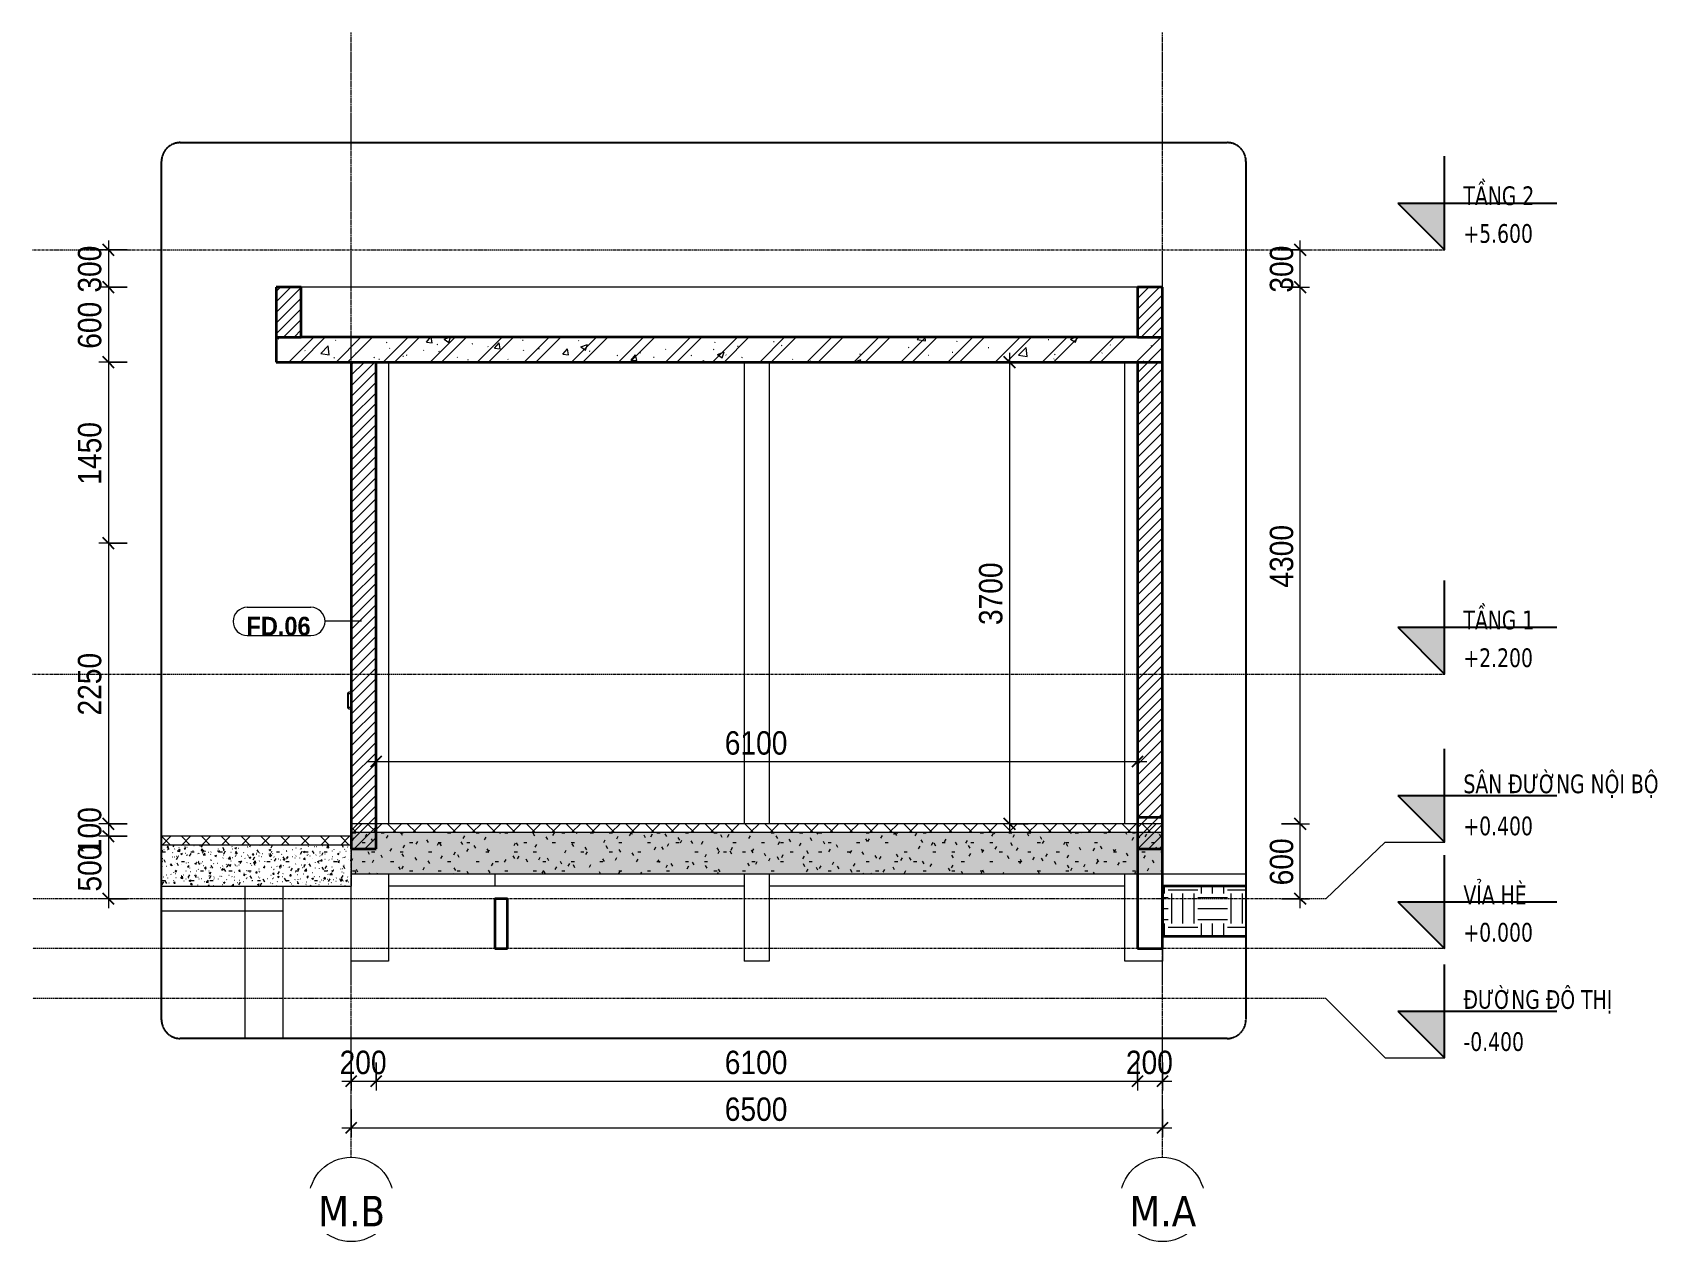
# Model space of a CAD drawing. Header units: millimetres. Extents: x 68650 to 268645, y -2410 to 17645.
# Drawn here: x 202905 to 215925, y -2347 to 7342 of the extents above; entities that cross this region are included whole.
import ezdxf

# ---------------------------------------------------------------- set-up
doc = ezdxf.new("R2010")
doc.units = ezdxf.units.MM
for name, pattern in [('Centre', [31.75, 6.35, -4.7625, 15.875, -4.7625]), ('Grid Line', [22.225, 12.7, -3.175, 3.175, -3.175]), ('Hidden', [7.14375, 4.7625, -2.38125])]:
    doc.linetypes.add(name, pattern=pattern)
for name, color, linetype, lineweight in [('0-3', 10, 'Continuous', 5), ('A-ANNO-DIMS', 211, 'Continuous', 9), ('A-ANNO-DIMS-75', 211, 'Continuous', 9), ('A-DETL-GENF', 92, 'Continuous', 18), ('A-DETL-GENF-2', 92, 'Hidden', 25), ('A-DOOR', 31, 'Continuous', 18), ('A-DOOR-IDEN', 31, 'Continuous', 9), ('A-FLOR', 192, 'Continuous', 18), ('A-FLOR-1', 7, 'Continuous', 18), ('A-FLOR-FNSH-1', 7, 'Continuous', 18), ('A-FLOR-FNSH-2', 250, 'Continuous', 35), ('A-FLOR-LEVL', 51, 'Continuous', 9), ('A-FLOR-LEVL-1', 51, 'Continuous', 25), ('A-FLOR-LEVL-2', 51, 'Centre', 9), ('A-FLOR-MCUT', 51, 'Continuous', 18), ('A-FLOR-PATT-1', 8, 'Continuous', 18), ('A-FLOR-PATT-2', 253, 'Continuous', 18), ('A-WALL', 113, 'Continuous', 18), ('A-WALL-2', 250, 'Continuous', 35), ('A-WALL-PATT-1', 111, 'Continuous', 18), ('L-SITE-WALL-1', 7, 'Continuous', 18), ('S-COLS', 52, 'Continuous', 18), ('S-COLS-2', 7, 'Continuous', 18), ('S-GRID-1', 1, 'Grid Line', 9), ('S-GRID-IDEN', 1, 'Continuous', 9)]:
    doc.layers.add(name, color=color, linetype=linetype, lineweight=lineweight)
doc.styles.add('Arial_B', font='arialbd.ttf', dxfattribs={"width": 0.9, "height": 150})
doc.styles.add('Tahoma_B', font='tahomabd.ttf', dxfattribs={"height": 243.75})
doc.styles.add('Tahoma_B_1', font='tahomabd.ttf', dxfattribs={"width": 0.85, "height": 150})
doc.styles.add('UTM Avo', font='', dxfattribs={"width": 0.9, "height": 187.5})
doc.styles.get('UTM Avo').set_extended_font_data('UTM Avo')
doc.dimstyles.new('1_Dim_chi_tiet_2_5', dxfattribs={"dimscale": 304.8, "dimtxt": 187.368928, "dimasz": 0.295276, "dimexe": 0.246063, "dimexo": 0.0625, "dimgap": 0.024606, "dimtad": 1, "dimdec": 0, "dimrnd": 5, "dimzin": 0, "dimdsep": 46, "dimtxsty": 'UTM Avo', "dimblk1": 'OBLIQUE', "dimblk2": 'OBLIQUE', "dimsah": 1, "dimcen": 0.09, "dimdle": 0.246063, "dimazin": 0, "dimtfac": 1, "dimtdec": 4, "dimtix": 1, "dimtmove": 0, "dimatfit": 3, "dimfxl": 0.492126, "dimfxlon": 1, "dimtvp": 1, "dimtolj": 1, "dimtzin": 0, "dimarcsym": 2})
pattern_1 = [(0, (208669.85, 2375), (304.8, 76.2), [25.146, -203.454, 25.146, -203.454, -1219.2]), (0, (208669.85, 2375), (304.8, 76.2), [-457.2, 25.146, -432.054, 25.146, -203.454, -533.4]), (0, (208669.85, 2375), (304.8, 76.2), [-1143, 25.146, -127.254, 25.146, -355.854]), (120, (208784.15, 2413.1), (-218.3911, 225.8645), [25.146, -203.454, 25.146, -203.454, -1219.2]), (120, (208784.15, 2413.1), (-218.3911, 225.8645), [-457.2, 25.146, -432.054, 25.146, -203.454, -533.4]), (120, (208784.15, 2413.1), (-218.3911, 225.8645), [-1143, 25.146, -127.254, 25.146, -355.854]), (240, (208822.25, 2565.5), (-86.4089, -302.0645), [25.146, -203.454, 25.146, -203.454, -1219.2]), (240, (208822.25, 2565.5), (-86.4089, -302.0645), [-457.2, 25.146, -432.054, 25.146, -203.454, -533.4]), (240, (208822.25, 2565.5), (-86.4089, -302.0645), [-1143, 25.146, -127.254, 25.146, -355.854])]
pattern_2 = [(50, (208669.85, 2375), (136.6383, -11.9542), [14.288, -157.163]), (355, (208669.85, 2375), (-26.4318, 143.293), [11.43, -125.73]), (100.451, (208681.23, 2374), (110.2073, 131.338), [12.143, -133.568]), (46.184, (208669.85, 2413.1), (203.3093, -31.5316), [21.431, -235.744]), (96.636, (208686.8, 2410.47), (178.052, 185.571), [18.214, -200.351]), (351.184, (208669.85, 2413.1), (178.054, 185.5685), [17.145, -188.595]), (21, (208688.9, 2403.57), (113.711, -76.699), [14.287, -157.162]), (326, (208688.9, 2403.57), (46.352, 138.1412), [11.43, -125.73]), (71.451, (208698.37, 2397.18), (160.0634, 61.441), [12.143, -133.568]), (37.5, (208669.847, 2375), (2.31655, 63.4159), [2.515, -121.691, 2.515, -125.12, -126.206]), (37.5, (208669.847, 2375), (2.31655, 63.4159), [-251.841, 2.515, -123.692]), (7.5, (208669.85, 2375), (50.1146, 75.1351), [2.515, -70.256, 2.515, -118.834, -48.101]), (7.5, (208669.85, 2375), (50.1146, 75.1351), [-194.119, 2.515, -45.587]), (327.5, (208627.366, 2375), (101.6934, -4.29674), [2.515, -45.11, 2.515, -146.075, -197.167]), (327.5, (208627.366, 2375), (101.6934, -4.29674), [-196.215, 2.515, -194.653]), (317.5, (208608.32, 2375), (111.0972, 19.0699), [2.515, -59.398, 2.515, -96.164, -140.017]), (317.5, (208608.32, 2375), (111.0972, 19.0699), [-160.591, 2.515, -137.503])]
pattern_3 = [(45, (208669.85, 2375), (-79.5495, 79.5495), []), (135, (208669.85, 2375), (-79.5495, -79.5495), [])]
pattern_4 = [(45, (208669.85, 2375), (-42.4264, 42.4264), [])]
pattern_5 = [(50, (208669.85, 2375), (546.553, -47.817), [57.15, -628.65]), (355, (208669.85, 2375), (-105.73, 573.17), [45.72, -502.92]), (100.451, (208715.4, 2371), (440.83, 525.35), [48.57, -534.27]), (46.184, (208669.85, 2527.4), (813.24, -126.13), [85.72, -942.98]), (96.636, (208737.6, 2516.9), (712.21, 742.28), [72.86, -801.4]), (351.184, (208669.85, 2527.4), (712.21, 742.28), [68.58, -754.38]), (21, (208746.05, 2489.3), (454.843, -306.796), [57.15, -628.65]), (326, (208746.05, 2489.3), (185.406, 552.564), [45.72, -502.92]), (71.451, (208783.95, 2463.73), (640.25, 245.764), [48.57, -534.27]), (37.5, (208669.85, 2375), (9.266, 253.665), [5.029, -491.795, 5.029, -505.511, -504.825]), (37.5, (208669.85, 2375), (9.266, 253.665), [-1007.364, 5.03, -499.796]), (7.5, (208669.85, 2375), (200.46, 300.541), [5.029, -286.055, 5.029, -480.365, -192.405]), (7.5, (208669.85, 2375), (200.46, 300.541), [-776.478, 5.03, -187.376]), (327.5, (208499.92, 2375), (406.773, -17.186), [5.03, -185.47, 5.03, -589.33, -788.67]), (327.5, (208499.92, 2375), (406.773, -17.186), [-784.86, 5.03, -783.64]), (317.5, (208423.72, 2375), (444.388, 76.28), [5.03, -242.62, 5.03, -389.687, -560.07]), (317.5, (208423.72, 2375), (444.388, 76.28), [-642.366, 5.03, -555.04]), (45, (208669.85, 2375), (-188.585, 188.585), []), (45, (208669.85, 2660.75), (-188.585, 188.585), [])]

# ---------------------------------------------------------------- blocks, each defined once
blk = doc.blocks.new('NCV_TKTC_KET CAU_rvt-5-TKCS_NHÀ MÁY PHÁT ĐIỆN - MẶT CẮT 2')
at = {"layer": 'A-FLOR-1'}
for p, q in [((-14937, 500), (-14937, 300)), ((-14937, 300), (-15908, 300))]:
    blk.add_line(p, q, dxfattribs=at)
at = {"layer": 'L-SITE-WALL-1'}
for p, q in [((-15237, 300), (-15908, 300)), ((-15237, -720), (-15237, 300))]:
    blk.add_line(p, q, dxfattribs=at)
at = {"layer": 'S-COLS-2'}
for p, q in [((-15237, 300), (-15237, 500)), ((-14937, 500), (-14937, -720)), ((-15237, -720), (-15237, 300))]:
    blk.add_line(p, q, dxfattribs=at)
blk = doc.blocks.new('FD_06 - FD_06_EI60-1600x2200_CỬA ĐI 02 CÁNH PANEL THÉP-602137-TKCS_NHÀ MÁY PHÁT ĐIỆN - MẶT CẮT 2')
at = {"layer": 'A-DOOR'}
for p, q in [((-14419, 2037), (-14419, 1939)), ((-14409, 1939), (-14409, 2037)), ((-14389, 2055), (-14401, 2055)), ((-14401, 2045), (-14389, 2045)), ((-14389, 1931), (-14401, 1931)), ((-14401, 1921), (-14389, 1921))]:
    blk.add_line(p, q, dxfattribs=at)
at = {"layer": 'A-DOOR', "flags": 128}
for points in [[(-14401, 2055), (-14402, 2055), (-14403, 2055), (-14403, 2055), (-14404, 2055), (-14405, 2054), (-14405, 2054), (-14406, 2054), (-14407, 2054), (-14407, 2054), (-14408, 2053), (-14409, 2053), (-14409, 2053), (-14410, 2052), (-14411, 2052), (-14411, 2052), (-14412, 2051), (-14412, 2051), (-14413, 2050), (-14413, 2050), (-14414, 2049), (-14414, 2049), (-14415, 2048), (-14415, 2048), (-14416, 2047), (-14416, 2047), (-14416, 2046), (-14417, 2046), (-14417, 2045), (-14417, 2044), (-14418, 2044), (-14418, 2043), (-14418, 2042), (-14418, 2042), (-14418, 2041), (-14419, 2040), (-14419, 2040), (-14419, 2039), (-14419, 2038), (-14419, 2037), (-14419, 2037)], [(-14401, 2055), (-14402, 2055), (-14403, 2055), (-14403, 2055), (-14404, 2055), (-14405, 2054), (-14405, 2054), (-14406, 2054), (-14407, 2054), (-14407, 2054), (-14408, 2053), (-14409, 2053), (-14409, 2053), (-14410, 2052), (-14411, 2052), (-14411, 2052), (-14412, 2051), (-14412, 2051), (-14413, 2050), (-14413, 2050), (-14414, 2049), (-14414, 2049), (-14415, 2048), (-14415, 2048), (-14416, 2047), (-14416, 2047), (-14416, 2046), (-14417, 2046), (-14417, 2045), (-14417, 2044), (-14418, 2044), (-14418, 2043), (-14418, 2042), (-14418, 2042), (-14418, 2041), (-14419, 2040), (-14419, 2040), (-14419, 2039), (-14419, 2038), (-14419, 2037), (-14419, 2037)], [(-14409, 2037), (-14409, 2038), (-14409, 2038), (-14409, 2038), (-14409, 2039), (-14409, 2039), (-14409, 2039), (-14409, 2039), (-14409, 2040), (-14409, 2040), (-14409, 2040), (-14409, 2041), (-14408, 2041), (-14408, 2041), (-14408, 2042), (-14408, 2042), (-14408, 2042), (-14408, 2042), (-14407, 2043), (-14407, 2043), (-14407, 2043), (-14407, 2043), (-14406, 2043), (-14406, 2044), (-14406, 2044), (-14406, 2044), (-14405, 2044), (-14405, 2044), (-14405, 2044), (-14404, 2045), (-14404, 2045), (-14404, 2045), (-14404, 2045), (-14403, 2045), (-14403, 2045), (-14403, 2045), (-14402, 2045), (-14402, 2045), (-14402, 2045), (-14401, 2045), (-14401, 2045)], [(-14409, 2037), (-14409, 2038), (-14409, 2038), (-14409, 2038)], [(-14407, 2043), (-14407, 2043), (-14407, 2043), (-14407, 2043)], [(-14402, 2045), (-14402, 2045), (-14402, 2045), (-14401, 2045)], [(-14419, 1939), (-14419, 1938), (-14419, 1937), (-14419, 1936), (-14419, 1936), (-14418, 1935), (-14418, 1934), (-14418, 1934), (-14418, 1933), (-14418, 1932), (-14417, 1932), (-14417, 1931), (-14417, 1930), (-14416, 1930), (-14416, 1929), (-14416, 1929), (-14415, 1928), (-14415, 1928), (-14414, 1927), (-14414, 1926), (-14413, 1926), (-14413, 1925), (-14412, 1925), (-14412, 1925), (-14411, 1924), (-14411, 1924), (-14410, 1923), (-14410, 1923), (-14409, 1923), (-14408, 1922), (-14408, 1922), (-14407, 1922), (-14406, 1922), (-14406, 1922), (-14405, 1921), (-14404, 1921), (-14404, 1921), (-14403, 1921), (-14402, 1921), (-14402, 1921), (-14401, 1921)], [(-14419, 1939), (-14419, 1938), (-14419, 1937), (-14419, 1936), (-14419, 1936), (-14418, 1935), (-14418, 1934), (-14418, 1934), (-14418, 1933), (-14418, 1932), (-14417, 1932), (-14417, 1931), (-14417, 1930), (-14416, 1930), (-14416, 1929), (-14416, 1929), (-14415, 1928), (-14415, 1928), (-14414, 1927), (-14414, 1926), (-14413, 1926), (-14413, 1925), (-14412, 1925), (-14412, 1925), (-14411, 1924), (-14411, 1924), (-14410, 1923), (-14410, 1923), (-14409, 1923), (-14408, 1922), (-14408, 1922), (-14407, 1922), (-14406, 1922), (-14406, 1922), (-14405, 1921), (-14404, 1921), (-14404, 1921), (-14403, 1921), (-14402, 1921), (-14402, 1921), (-14401, 1921)], [(-14401, 1931), (-14402, 1931), (-14402, 1931), (-14402, 1931), (-14403, 1931), (-14403, 1931), (-14403, 1931), (-14404, 1931), (-14404, 1931), (-14404, 1931), (-14404, 1931), (-14405, 1931), (-14405, 1931), (-14405, 1932), (-14406, 1932), (-14406, 1932), (-14406, 1932), (-14406, 1932), (-14407, 1933), (-14407, 1933), (-14407, 1933), (-14407, 1933), (-14407, 1933), (-14408, 1934), (-14408, 1934), (-14408, 1934), (-14408, 1934), (-14408, 1935), (-14408, 1935), (-14409, 1935), (-14409, 1936), (-14409, 1936), (-14409, 1936), (-14409, 1937), (-14409, 1937), (-14409, 1937), (-14409, 1937), (-14409, 1938), (-14409, 1938), (-14409, 1938), (-14409, 1939)], [(-14409, 1937), (-14409, 1938), (-14409, 1938), (-14409, 1938)], [(-14407, 1933), (-14407, 1933), (-14407, 1933), (-14407, 1933)], [(-14401, 1931), (-14402, 1931), (-14402, 1931), (-14402, 1931)]]:
    blk.add_lwpolyline(points, dxfattribs=at)
blk = doc.blocks.new('BORDER VIEW - BORDER VIEW-2322952-TKCS_NHÀ MÁY PHÁT ĐIỆN - MẶT CẮT 2')
at = {"layer": 'A-DETL-GENF-2'}
for p, q in [((-15758, 6459), (-7369, 6459)), ((-15908, -570), (-15908, 6309)), ((-7219, 6309), (-7219, -570)), ((-7369, -720), (-15758, -720))]:
    blk.add_line(p, q, dxfattribs=at)
for centre, start, end in [((-15758, 6309), 90, 180), ((-7369, 6309), 0, 90), ((-15758, -570), 180, 270), ((-7369, -570), 270, 360)]:
    blk.add_arc(centre, 150, start, end, dxfattribs=at)
blk = doc.blocks.new('Level - CAO ĐỘ LEVEL-350587-TKCS_NHÀ MÁY PHÁT ĐIỆN - MẶT CẮT 2')
at = {"layer": 'A-FLOR-LEVL'}
blk.add_hatch(color=256, dxfattribs=at).paths.add_polyline_path([(-5627, 2575), (-5627, 2200), (-6002, 2575)])
at = {"layer": 'A-FLOR-LEVL-1'}
for p, q in [((-5627, 2200), (-5627, 2950)), ((-6002, 2575), (-5627, 2200)), ((-6002, 2575), (-4727, 2575))]:
    blk.add_line(p, q, dxfattribs=at)
blk = doc.blocks.new('Grid - M_Grid Head - Circle-353313-TKCS_NHÀ MÁY PHÁT ĐIỆN - MẶT CẮT 2')
at = {"layer": 'S-GRID-IDEN'}
blk.add_circle((-14388, -2010), 338, dxfattribs=at)
blk = doc.blocks.new('DIMBLOCK56-TKCS_NHÀ MÁY PHÁT ĐIỆN - MẶT CẮT 2')
at = {"layer": 'A-ANNO-DIMS-75'}
for p, q in [((203663, 5600), (203438, 5600)), ((203513, 5675), (203513, 5300)), ((203513, 5600), (203663, 5600)), ((203663, 5300), (203438, 5300)), ((203513, 5300), (203663, 5300))]:
    blk.add_line(p, q, dxfattribs=at)
at = {"layer": 'A-ANNO-DIMS-75', "lineweight": 25}
for p, q in [((203513, 5600), (203468, 5645)), ((203513, 5600), (203558, 5555)), ((203513, 5300), (203468, 5345)), ((203513, 5300), (203558, 5255))]:
    blk.add_line(p, q, dxfattribs=at)
at = {"layer": 'A-ANNO-DIMS-75', "color": 0, "insert": (203269, 5257), "char_height": 187.5, "width": 462.18, "attachment_point": 1, "rotation": 90, "line_spacing_factor": 1.110334, "style": 'UTM Avo'}
blk.add_mtext('300', dxfattribs=at)
blk = doc.blocks.new('_Oblique')
at = {"color": 0, "linetype": 'ByBlock', "lineweight": -2}
blk.add_line((-0.5, -0.5), (0.5, 0.5), dxfattribs=at)
blk = doc.blocks.new('DIMBLOCK57-TKCS_NHÀ MÁY PHÁT ĐIỆN - MẶT CẮT 2')
at = {"layer": 'A-ANNO-DIMS-75', "lineweight": 25}
for p, q in [((203513, 5300), (203468, 5345)), ((203513, 5300), (203558, 5255)), ((203513, 4700), (203468, 4745)), ((203513, 4700), (203558, 4655))]:
    blk.add_line(p, q, dxfattribs=at)
at = {"layer": 'A-ANNO-DIMS-75'}
for p, q in [((203663, 5300), (203438, 5300)), ((203513, 5300), (203513, 4700)), ((203513, 5300), (203663, 5300)), ((203663, 4700), (203438, 4700)), ((203513, 4700), (203663, 4700))]:
    blk.add_line(p, q, dxfattribs=at)
at = {"layer": 'A-ANNO-DIMS-75', "color": 0, "insert": (203269, 4807), "char_height": 187.5, "width": 462.18, "attachment_point": 1, "rotation": 90, "line_spacing_factor": 1.110334, "style": 'UTM Avo'}
blk.add_mtext('600', dxfattribs=at)
blk = doc.blocks.new('DIMBLOCK58-TKCS_NHÀ MÁY PHÁT ĐIỆN - MẶT CẮT 2')
at = {"layer": 'A-ANNO-DIMS-75'}
for p, q in [((203663, 4700), (203438, 4700)), ((203513, 4700), (203513, 3250)), ((203513, 4700), (203663, 4700)), ((203663, 3250), (203438, 3250)), ((203513, 3250), (203663, 3250))]:
    blk.add_line(p, q, dxfattribs=at)
at = {"layer": 'A-ANNO-DIMS-75', "lineweight": 25}
for p, q in [((203513, 4700), (203468, 4745)), ((203513, 4700), (203558, 4655)), ((203513, 3250), (203468, 3295)), ((203513, 3250), (203558, 3205))]:
    blk.add_line(p, q, dxfattribs=at)
at = {"layer": 'A-ANNO-DIMS-75', "color": 0, "insert": (203269, 3718), "char_height": 187.5, "width": 616.24, "attachment_point": 1, "rotation": 90, "line_spacing_factor": 1.110334, "style": 'UTM Avo'}
blk.add_mtext('1450', dxfattribs=at)
blk = doc.blocks.new('DIMBLOCK59-TKCS_NHÀ MÁY PHÁT ĐIỆN - MẶT CẮT 2')
at = {"layer": 'A-ANNO-DIMS-75', "lineweight": 25}
for p, q in [((203513, 3250), (203468, 3295)), ((203513, 3250), (203558, 3205)), ((203513, 1000), (203468, 1045)), ((203513, 1000), (203558, 955))]:
    blk.add_line(p, q, dxfattribs=at)
at = {"layer": 'A-ANNO-DIMS-75'}
for p, q in [((203663, 3250), (203438, 3250)), ((203513, 3250), (203513, 1000)), ((203513, 3250), (203663, 3250)), ((203663, 1000), (203438, 1000)), ((203513, 1000), (203663, 1000))]:
    blk.add_line(p, q, dxfattribs=at)
at = {"layer": 'A-ANNO-DIMS-75', "color": 0, "insert": (203269, 1868), "char_height": 187.5, "width": 616.24, "attachment_point": 1, "rotation": 90, "line_spacing_factor": 1.110334, "style": 'UTM Avo'}
blk.add_mtext('2250', dxfattribs=at)
blk = doc.blocks.new('DIMBLOCK60-TKCS_NHÀ MÁY PHÁT ĐIỆN - MẶT CẮT 2')
at = {"layer": 'A-ANNO-DIMS-75', "lineweight": 25}
for p, q in [((203513, 1000), (203468, 1045)), ((203513, 900), (203468, 945)), ((203513, 1000), (203558, 955)), ((203513, 900), (203558, 855))]:
    blk.add_line(p, q, dxfattribs=at)
at = {"layer": 'A-ANNO-DIMS-75'}
for p, q in [((203663, 1000), (203438, 1000)), ((203513, 1000), (203513, 900)), ((203513, 1000), (203663, 1000)), ((203663, 900), (203438, 900)), ((203513, 900), (203663, 900))]:
    blk.add_line(p, q, dxfattribs=at)
at = {"layer": 'A-ANNO-DIMS-75', "color": 0, "insert": (203269, 757), "char_height": 187.5, "width": 462.18, "attachment_point": 1, "rotation": 90, "line_spacing_factor": 1.110334, "style": 'UTM Avo'}
blk.add_mtext('100', dxfattribs=at)
blk = doc.blocks.new('DIMBLOCK61-TKCS_NHÀ MÁY PHÁT ĐIỆN - MẶT CẮT 2')
at = {"layer": 'A-ANNO-DIMS-75', "lineweight": 25}
for p, q in [((203513, 900), (203468, 945)), ((203513, 900), (203558, 855)), ((203513, 400), (203468, 445)), ((203513, 400), (203558, 355))]:
    blk.add_line(p, q, dxfattribs=at)
at = {"layer": 'A-ANNO-DIMS-75'}
for p, q in [((203663, 900), (203438, 900)), ((203513, 900), (203513, 325)), ((203513, 900), (203663, 900)), ((203663, 400), (203438, 400)), ((203513, 400), (203663, 400))]:
    blk.add_line(p, q, dxfattribs=at)
at = {"layer": 'A-ANNO-DIMS-75', "color": 0, "insert": (203269, 457), "char_height": 187.5, "width": 462.18, "attachment_point": 1, "rotation": 90, "line_spacing_factor": 1.110334, "style": 'UTM Avo'}
blk.add_mtext('500', dxfattribs=at)
blk = doc.blocks.new('STN_Door Tag - STN_Door Tag-1788670-TKCS_NHÀ MÁY PHÁT ĐIỆN - MẶT CẮT 2')
at = {"layer": 'A-DOOR-IDEN'}
for p, q in [((-15221, 2735), (-14711, 2735)), ((-15221, 2509), (-14711, 2509))]:
    blk.add_line(p, q, dxfattribs=at)
for centre, start, end in [((-15221, 2622), 90, 270), ((-14711, 2622), 270, 90)]:
    blk.add_arc(centre, 113, start, end, dxfattribs=at)
blk = doc.blocks.new('DIMBLOCK62-TKCS_NHÀ MÁY PHÁT ĐIỆN - MẶT CẮT 2')
at = {"layer": 'A-ANNO-DIMS-75'}
for p, q in [((205459, -912), (205459, -1137)), ((205459, -1062), (205459, -912)), ((205659, -912), (205659, -1137)), ((205659, -1062), (205659, -912)), ((205384, -1062), (205659, -1062))]:
    blk.add_line(p, q, dxfattribs=at)
at = {"layer": 'A-ANNO-DIMS-75', "lineweight": 25}
for p, q in [((205459, -1062), (205504, -1017)), ((205659, -1062), (205704, -1017)), ((205459, -1062), (205414, -1107)), ((205659, -1062), (205614, -1107))]:
    blk.add_line(p, q, dxfattribs=at)
at = {"layer": 'A-ANNO-DIMS-75', "color": 0, "insert": (205366, -818), "char_height": 187.5, "width": 462.18, "attachment_point": 1, "line_spacing_factor": 1.110334, "style": 'UTM Avo'}
blk.add_mtext('200', dxfattribs=at)
blk = doc.blocks.new('DIMBLOCK63-TKCS_NHÀ MÁY PHÁT ĐIỆN - MẶT CẮT 2')
at = {"layer": 'A-ANNO-DIMS-75'}
for p, q in [((205659, -912), (205659, -1137)), ((205659, -1062), (205659, -912)), ((211759, -912), (211759, -1137)), ((211759, -1062), (211759, -912)), ((205659, -1062), (211759, -1062))]:
    blk.add_line(p, q, dxfattribs=at)
at = {"layer": 'A-ANNO-DIMS-75', "lineweight": 25}
for p, q in [((205659, -1062), (205704, -1017)), ((211759, -1062), (211804, -1017)), ((205659, -1062), (205614, -1107)), ((211759, -1062), (211714, -1107))]:
    blk.add_line(p, q, dxfattribs=at)
at = {"layer": 'A-ANNO-DIMS-75', "color": 0, "insert": (208452, -818), "char_height": 187.5, "width": 616.24, "attachment_point": 1, "line_spacing_factor": 1.110334, "style": 'UTM Avo'}
blk.add_mtext('6100', dxfattribs=at)
blk = doc.blocks.new('DIMBLOCK64-TKCS_NHÀ MÁY PHÁT ĐIỆN - MẶT CẮT 2')
at = {"layer": 'A-ANNO-DIMS-75'}
for p, q in [((211759, -912), (211759, -1137)), ((211759, -1062), (211759, -912)), ((211959, -912), (211959, -1137)), ((211959, -1062), (211959, -912)), ((211759, -1062), (212034, -1062))]:
    blk.add_line(p, q, dxfattribs=at)
at = {"layer": 'A-ANNO-DIMS-75', "lineweight": 25}
for p, q in [((211759, -1062), (211804, -1017)), ((211959, -1062), (212004, -1017)), ((211759, -1062), (211714, -1107)), ((211959, -1062), (211914, -1107))]:
    blk.add_line(p, q, dxfattribs=at)
at = {"layer": 'A-ANNO-DIMS-75', "color": 0, "insert": (211666, -818), "char_height": 187.5, "width": 462.18, "attachment_point": 1, "line_spacing_factor": 1.110334, "style": 'UTM Avo'}
blk.add_mtext('200', dxfattribs=at)
blk = doc.blocks.new('DIMBLOCK65-TKCS_NHÀ MÁY PHÁT ĐIỆN - MẶT CẮT 2')
at = {"layer": 'A-ANNO-DIMS-75'}
for p, q in [((205459, -1287), (205459, -1512)), ((205459, -1437), (205459, -1287)), ((211959, -1287), (211959, -1512)), ((211959, -1437), (211959, -1287)), ((205384, -1437), (212034, -1437))]:
    blk.add_line(p, q, dxfattribs=at)
at = {"layer": 'A-ANNO-DIMS-75', "lineweight": 25}
for p, q in [((205459, -1437), (205504, -1392)), ((211959, -1437), (212004, -1392)), ((205459, -1437), (205414, -1482)), ((211959, -1437), (211914, -1482))]:
    blk.add_line(p, q, dxfattribs=at)
at = {"layer": 'A-ANNO-DIMS-75', "color": 0, "insert": (208452, -1193), "char_height": 187.5, "width": 616.24, "attachment_point": 1, "line_spacing_factor": 1.110334, "style": 'UTM Avo'}
blk.add_mtext('6500', dxfattribs=at)
blk = doc.blocks.new('DIMBLOCK66-TKCS_NHÀ MÁY PHÁT ĐIỆN - MẶT CẮT 2')
at = {"layer": 'A-ANNO-DIMS-75', "lineweight": 25}
for p, q in [((213063, 1000), (213018, 1045)), ((213063, 1000), (213108, 955)), ((213063, 400), (213018, 445)), ((213063, 400), (213108, 355))]:
    blk.add_line(p, q, dxfattribs=at)
at = {"layer": 'A-ANNO-DIMS-75'}
for p, q in [((212913, 1000), (213138, 1000)), ((213063, 1000), (212913, 1000)), ((213063, 325), (213063, 1000)), ((212913, 400), (213138, 400)), ((213063, 400), (212913, 400))]:
    blk.add_line(p, q, dxfattribs=at)
at = {"layer": 'A-ANNO-DIMS-75', "color": 0, "insert": (212819, 507), "char_height": 187.5, "width": 462.18, "attachment_point": 1, "rotation": 90, "line_spacing_factor": 1.110334, "style": 'UTM Avo'}
blk.add_mtext('600', dxfattribs=at)
blk = doc.blocks.new('DIMBLOCK67-TKCS_NHÀ MÁY PHÁT ĐIỆN - MẶT CẮT 2')
at = {"layer": 'A-ANNO-DIMS-75', "lineweight": 25}
for p, q in [((213063, 5300), (213018, 5345)), ((213063, 5300), (213108, 5255)), ((213063, 1000), (213018, 1045)), ((213063, 1000), (213108, 955))]:
    blk.add_line(p, q, dxfattribs=at)
at = {"layer": 'A-ANNO-DIMS-75'}
for p, q in [((212913, 5300), (213138, 5300)), ((213063, 5300), (212913, 5300)), ((213063, 1000), (213063, 5300)), ((212913, 1000), (213138, 1000)), ((213063, 1000), (212913, 1000))]:
    blk.add_line(p, q, dxfattribs=at)
at = {"layer": 'A-ANNO-DIMS-75', "color": 0, "insert": (212819, 2893), "char_height": 187.5, "width": 616.24, "attachment_point": 1, "rotation": 90, "line_spacing_factor": 1.110334, "style": 'UTM Avo'}
blk.add_mtext('4300', dxfattribs=at)
blk = doc.blocks.new('DIMBLOCK68-TKCS_NHÀ MÁY PHÁT ĐIỆN - MẶT CẮT 2')
at = {"layer": 'A-ANNO-DIMS-75'}
for p, q in [((212913, 5600), (213138, 5600)), ((213063, 5600), (212913, 5600)), ((213063, 5300), (213063, 5675)), ((212913, 5300), (213138, 5300)), ((213063, 5300), (212913, 5300))]:
    blk.add_line(p, q, dxfattribs=at)
at = {"layer": 'A-ANNO-DIMS-75', "lineweight": 25}
for p, q in [((213063, 5600), (213018, 5645)), ((213063, 5600), (213108, 5555)), ((213063, 5300), (213018, 5345)), ((213063, 5300), (213108, 5255))]:
    blk.add_line(p, q, dxfattribs=at)
at = {"layer": 'A-ANNO-DIMS-75', "color": 0, "insert": (212819, 5257), "char_height": 187.5, "width": 462.18, "attachment_point": 1, "rotation": 90, "line_spacing_factor": 1.110334, "style": 'UTM Avo'}
blk.add_mtext('300', dxfattribs=at)
blk = doc.blocks.new('DIMBLOCK69-TKCS_NHÀ MÁY PHÁT ĐIỆN - MẶT CẮT 2')
at = {"layer": 'A-ANNO-DIMS-75'}
for p, q in [((210883, 4700), (210658, 4700)), ((210733, 4775), (210733, 925)), ((210733, 4700), (210883, 4700)), ((210883, 1000), (210658, 1000)), ((210733, 1000), (210883, 1000))]:
    blk.add_line(p, q, dxfattribs=at)
at = {"layer": 'A-ANNO-DIMS-75', "lineweight": 25}
for p, q in [((210733, 4700), (210688, 4745)), ((210733, 4700), (210778, 4655)), ((210733, 1000), (210688, 1045)), ((210733, 1000), (210778, 955))]:
    blk.add_line(p, q, dxfattribs=at)
at = {"layer": 'A-ANNO-DIMS-75', "color": 0, "insert": (210489, 2593), "char_height": 187.5, "width": 616.24, "attachment_point": 1, "rotation": 90, "line_spacing_factor": 1.110334, "style": 'UTM Avo'}
blk.add_mtext('3700', dxfattribs=at)
blk = doc.blocks.new('DIMBLOCK70-TKCS_NHÀ MÁY PHÁT ĐIỆN - MẶT CẮT 2')
at = {"layer": 'A-ANNO-DIMS-75'}
for p, q in [((205659, 1649), (205659, 1424)), ((205659, 1499), (205659, 1649)), ((211759, 1649), (211759, 1424)), ((211759, 1499), (211759, 1649)), ((205584, 1499), (211834, 1499))]:
    blk.add_line(p, q, dxfattribs=at)
at = {"layer": 'A-ANNO-DIMS-75', "lineweight": 25}
for p, q in [((205659, 1499), (205614, 1454)), ((205659, 1499), (205704, 1544)), ((211759, 1499), (211714, 1454)), ((211759, 1499), (211804, 1544))]:
    blk.add_line(p, q, dxfattribs=at)
at = {"layer": 'A-ANNO-DIMS-75', "color": 0, "insert": (208452, 1742), "char_height": 187.5, "width": 616.24, "attachment_point": 1, "line_spacing_factor": 1.110334, "style": 'UTM Avo'}
blk.add_mtext('6100', dxfattribs=at)

msp = doc.modelspace()

# ---------------------------------------------------------------- hatches: boundary and pattern name
at = {"layer": 'A-FLOR-PATT-1'}
h = msp.add_hatch(dxfattribs=at)
h.set_pattern_fill('FP_70', color=256, style=0, pattern_type=2)
h.set_pattern_definition(pattern_3)
h.paths.add_polyline_path([(205458.7, 930), (211958.7, 930), (211958.7, 1000), (205458.7, 1000)])
h = msp.add_hatch(dxfattribs=at)
h.set_pattern_fill('FP_68', color=256, style=0, pattern_type=2)
h.set_pattern_definition(pattern_1)
h.paths.add_polyline_path([(208284.1, 600), (211958.7, 600), (211958.7, 930), (205458.7, 930), (205458.7, 600), (206078.5, 600)])
h = msp.add_hatch(dxfattribs=at)
h.set_pattern_fill('FP_69', color=256, style=0, pattern_type=2)
h.set_pattern_definition(pattern_2)
h.paths.add_polyline_path([(208284.1, 600), (211958.7, 600), (211958.7, 930), (205458.7, 930), (205458.7, 600), (206078.5, 600)])
h = msp.add_hatch(dxfattribs=at)
h.set_pattern_fill('FP_70', color=256, style=0, pattern_type=2)
h.set_pattern_definition(pattern_3)
h.paths.add_polyline_path([(205458.7, 830), (205458.7, 900), (203938.7, 900), (203938.7, 830)])
h = msp.add_hatch(dxfattribs=at)
h.set_pattern_fill('FP_68', color=256, style=0, pattern_type=2)
h.set_pattern_definition(pattern_1)
h.paths.add_polyline_path([(205458.7, 500), (205458.7, 830), (203938.7, 830), (203938.7, 500)])
h = msp.add_hatch(dxfattribs=at)
h.set_pattern_fill('FP_69', color=256, style=0, pattern_type=2)
h.set_pattern_definition(pattern_2)
h.paths.add_polyline_path([(205458.7, 500), (205458.7, 830), (203938.7, 830), (203938.7, 500)])
h = msp.add_hatch(dxfattribs=at)
h.set_pattern_fill('FP_71', color=256, style=0, pattern_type=2)
h.set_pattern_definition([(0, (208669.85, 2375), (238.125, 238.125), [238.125, -238.125]), (0, (208669.85, 2464.3), (238.125, 238.125), [238.125, -238.125]), (0, (208669.85, 2553.6), (238.125, 238.125), [238.125, -238.125]), (90, (208699.61, 2583.36), (-238.125, 238.125), [238.125, -238.125]), (90, (208788.9, 2583.36), (-238.125, 238.125), [238.125, -238.125]), (90, (208878.2, 2583.36), (-238.125, 238.125), [238.125, -238.125])])
h.paths.add_polyline_path([(212627.9, 100), (212627.9, 500), (211958.7, 500), (211958.7, 100)])
at = {"layer": 'A-FLOR-PATT-2'}
h = msp.add_hatch(dxfattribs=at)
h.set_pattern_fill('FP_73', color=256, style=0, pattern_type=2)
h.set_pattern_definition(pattern_5)
h.paths.add_polyline_path([(208284.1, 4700), (211958.7, 4700), (211958.7, 4900), (204858.7, 4900), (204858.7, 4700)])
h = msp.add_hatch(dxfattribs=at)
h.set_pattern_fill('FP_73', color=256, style=0, pattern_type=2)
h.set_pattern_definition(pattern_5)
h.paths.add_polyline_path([(208284.1, 4700), (211958.7, 4700), (211958.7, 4900), (204858.7, 4900), (204858.7, 4700)])
at = {"layer": 'A-WALL-PATT-1'}
h = msp.add_hatch(dxfattribs=at)
h.set_pattern_fill('FP_72', color=256, style=0, pattern_type=2)
h.set_pattern_definition(pattern_4)
h.paths.add_polyline_path([(204858.7, 4900), (205058.7, 4900), (205058.7, 5300), (204858.7, 5300)])
h = msp.add_hatch(dxfattribs=at)
h.set_pattern_fill('FP_72', color=256, style=0, pattern_type=2)
h.set_pattern_definition(pattern_4)
h.paths.add_polyline_path([(211758.7, 4900), (211958.7, 4900), (211958.7, 5300), (211758.7, 5300)])
h = msp.add_hatch(dxfattribs=at)
h.set_pattern_fill('FP_72', color=256, style=0, pattern_type=2)
h.set_pattern_definition(pattern_4)
h.paths.add_polyline_path([(205658.7, 800), (205658.7, 4700), (205458.7, 4700), (205458.7, 800)])
h = msp.add_hatch(dxfattribs=at)
h.set_pattern_fill('FP_72', color=256, style=0, pattern_type=2)
h.set_pattern_definition(pattern_4)
h.paths.add_polyline_path([(211758.7, 800), (211958.7, 800), (211958.7, 4700), (211758.7, 4700)])

# ---------------------------------------------------------------- linework, layer by layer
at = {"layer": 'A-DOOR-IDEN'}
msp.add_line((205542.3, 2622.8), (205248.7, 2622.8), dxfattribs=at)
at = {"layer": 'A-FLOR'}
for p, q in [((206610, 600), (206610, 500)), ((208608.7, 500), (205758.7, 500)), ((211658.7, 500), (208808.7, 500))]:
    msp.add_line(p, q, dxfattribs=at)
at = {"layer": 'A-FLOR-FNSH-1'}
for p, q in [((211958.7, 1000), (205458.7, 1000)), ((211958.7, 500), (211958.7, 1000)), ((205458.7, 900), (203938.7, 900)), ((205458.7, 800), (205458.7, 500)), ((205458.7, 600), (212627.9, 600)), ((203938.7, 500), (205458.7, 500))]:
    msp.add_line(p, q, dxfattribs=at)
at = {"layer": 'A-FLOR-FNSH-2'}
for p, q in [((204858.7, 4900), (204858.7, 4700)), ((211758.7, 4900), (205058.7, 4900)), ((211958.7, 4700), (211958.7, 4900)), ((204858.7, 4700), (211958.7, 4700)), ((211958.7, 500), (211958.7, 100)), ((212627.9, 500), (211958.7, 500)), ((211958.7, 100), (212627.9, 100))]:
    msp.add_line(p, q, dxfattribs=at)
at = {"layer": 'A-FLOR-LEVL'}
for p, q in [((213267.9, 400), (213744.1, 852)), ((213744.1, 852), (214220.4, 852)), ((213267.9, -400), (213744.1, -876.2)), ((213744.1, -876.2), (214220.4, -876.2))]:
    msp.add_line(p, q, dxfattribs=at)
at = {"layer": 'A-FLOR-LEVL-2'}
for p, q in [((202905.2, 5600), (214220.4, 5600)), ((202905.2, 2200), (214220.4, 2200)), ((213267.9, 400), (202905.2, 400)), ((214220.4, 0), (202905.2, 0)), ((213267.9, -400), (202905.2, -400))]:
    msp.add_line(p, q, dxfattribs=at)
at = {"layer": 'A-FLOR-MCUT'}
for p, q in [((211958.7, 930), (205458.7, 930)), ((205458.7, 830), (203938.7, 830))]:
    msp.add_line(p, q, dxfattribs=at)
at = {"layer": 'A-WALL'}
msp.add_line((211758.7, 5300), (205058.7, 5300), dxfattribs=at)
at = {"layer": 'A-WALL-2'}
for p, q in [((204858.7, 5300), (204858.7, 4900)), ((205058.7, 5300), (204858.7, 5300)), ((205058.7, 4900), (205058.7, 5300)), ((211958.7, 5300), (211758.7, 5300)), ((211758.7, 5300), (211758.7, 4900)), ((211958.7, 4900), (211958.7, 5300)), ((204858.7, 4900), (205058.7, 4900)), ((211758.7, 4900), (211958.7, 4900)), ((205458.7, 4700), (205458.7, 800)), ((205658.7, 800), (205658.7, 4700)), ((211758.7, 4700), (211758.7, 800)), ((211958.7, 800), (211958.7, 4700)), ((211958.7, 4700), (211958.7, 4700)), ((211958.7, 1050), (211758.7, 1050)), ((211758.7, 1050), (211758.7, 0)), ((211958.7, 0), (211958.7, 1050)), ((205458.7, 800), (205658.7, 800)), ((211758.7, 800), (211958.7, 800)), ((206610, 400), (206610, 0)), ((206710, 400), (206610, 400)), ((206710, 0), (206710, 400)), ((206610, 0), (206710, 0)), ((211758.7, 0), (211958.7, 0))]:
    msp.add_line(p, q, dxfattribs=at)
at = {"layer": 'S-COLS'}
for p, q in [((205758.7, 4700), (205758.7, 1000)), ((208608.7, 4700), (208608.7, 1000)), ((208808.7, 4700), (208808.7, 1000)), ((211658.7, 1000), (211658.7, 4700)), ((205758.7, 600), (205758.7, -100)), ((208608.7, 600), (208608.7, -100)), ((208808.7, 600), (208808.7, -100)), ((211658.7, -100), (211658.7, 600)), ((205458.7, -100), (205458.7, 500)), ((211958.7, 0), (211958.7, -100)), ((205758.7, -100), (205458.7, -100)), ((208808.7, -100), (208608.7, -100)), ((211958.7, -100), (211658.7, -100))]:
    msp.add_line(p, q, dxfattribs=at)
at = {"layer": 'S-GRID-1'}
for p, q in [((205458.7, 5466.7), (205458.7, 7341.7)), ((211958.7, 5466.7), (211958.7, 7341.7)), ((205458.7, 202.8), (205458.7, 5466.7)), ((211958.7, 202.8), (211958.7, 5466.7)), ((205458.7, -1672.2), (205458.7, 202.8)), ((211958.7, -1672.2), (211958.7, 202.8))]:
    msp.add_line(p, q, dxfattribs=at)

# ---------------------------------------------------------------- block references
at = {"layer": '0-3'}
msp.add_blockref('NCV_TKTC_KET CAU_rvt-5-TKCS_NHÀ MÁY PHÁT ĐIỆN - MẶT CẮT 2', (219846.9, 0), dxfattribs=at)
at = {"layer": 'A-DETL-GENF'}
msp.add_blockref('BORDER VIEW - BORDER VIEW-2322952-TKCS_NHÀ MÁY PHÁT ĐIỆN - MẶT CẮT 2', (219846.9, 0), dxfattribs=at)
at = {"layer": 'A-DOOR'}
msp.add_blockref('FD_06 - FD_06_EI60-1600x2200_CỬA ĐI 02 CÁNH PANEL THÉP-602137-TKCS_NHÀ MÁY PHÁT ĐIỆN - MẶT CẮT 2', (219846.9, 0), dxfattribs=at)
at = {"layer": 'A-DOOR-IDEN'}
msp.add_blockref('STN_Door Tag - STN_Door Tag-1788670-TKCS_NHÀ MÁY PHÁT ĐIỆN - MẶT CẮT 2', (219846.9, 0), dxfattribs=at)
at = {"layer": 'A-FLOR-LEVL-1'}
for p in [(219846.9, 3400), (219846.9, 0), (219846.9, -1348), (219846.9, -2200), (219846.9, -3076.2)]:
    msp.add_blockref('Level - CAO ĐỘ LEVEL-350587-TKCS_NHÀ MÁY PHÁT ĐIỆN - MẶT CẮT 2', p, dxfattribs=at)
at = {"layer": 'S-GRID-IDEN'}
for p in [(219846.9, 0), (226346.9, 0)]:
    msp.add_blockref('Grid - M_Grid Head - Circle-353313-TKCS_NHÀ MÁY PHÁT ĐIỆN - MẶT CẮT 2', p, dxfattribs=at)

# ---------------------------------------------------------------- texts
at = {"layer": 'A-DOOR-IDEN', "insert": (204876.7, 2583.2), "char_height": 150, "width": 527.175, "attachment_point": 5, "line_spacing_factor": 0.936439, "style": 'Arial_B'}
msp.add_mtext('\\pt3.375,6.75,10.125,13.5,16.875,20.25,23.625,27,30.375,33.75,37.125,40.5,43.875,47.25,50.625,54,57.375,60.75,64.125,67.5,70.875,74.25,77.625,81,84.375,87.75,91.125,94.5,97.875,101.25,104.625,108;FD.06', dxfattribs=at)
at = {"layer": 'A-FLOR-LEVL', "char_height": 150, "line_spacing_factor": 0.996129, "style": 'Tahoma_B_1'}
for s, insert, width, attachment_point in [('\\pt765,1530,2295,3060,3825,4590,5355,6120,6885,7650,8415,9180,9945,10710,11475,12240,13005,13770,14535,15300,16065,16830,17595,18360,19125,19890,20655,21420,22185,22950,23715,24480;TẦNG 2', (214370.8, 5955.8), 678.937, 7), ('\\pt318.75,637.5,956.25,1275,1593.75,1912.5,2231.25,2550,2868.75,3187.5,3506.25,3825,4143.75,4462.5,4781.25,5100,5418.75,5737.5,6056.25,6375,6693.75,7012.5,7331.25,7650,7968.75,8287.5,8606.25,8925,9243.75,9562.5,9881.25,10200;+5.600', (214370.8, 5806.3), 662.362, 1), ('\\pt765,1530,2295,3060,3825,4590,5355,6120,6885,7650,8415,9180,9945,10710,11475,12240,13005,13770,14535,15300,16065,16830,17595,18360,19125,19890,20655,21420,22185,22950,23715,24480;TẦNG 1', (214370.8, 2555.8), 678.937, 7), ('\\pt318.75,637.5,956.25,1275,1593.75,1912.5,2231.25,2550,2868.75,3187.5,3506.25,3825,4143.75,4462.5,4781.25,5100,5418.75,5737.5,6056.25,6375,6693.75,7012.5,7331.25,7650,7968.75,8287.5,8606.25,8925,9243.75,9562.5,9881.25,10200;+2.200', (214370.8, 2406.3), 662.362, 1), ('\\pt765,1530,2295,3060,3825,4590,5355,6120,6885,7650,8415,9180,9945,10710,11475,12240,13005,13770,14535,15300,16065,16830,17595,18360,19125,19890,20655,21420,22185,22950,23715,24480;SÂN ĐƯỜNG NỘI BỘ', (214370.8, 1207.8), 1885.087, 7), ('\\pt318.75,637.5,956.25,1275,1593.75,1912.5,2231.25,2550,2868.75,3187.5,3506.25,3825,4143.75,4462.5,4781.25,5100,5418.75,5737.5,6056.25,6375,6693.75,7012.5,7331.25,7650,7968.75,8287.5,8606.25,8925,9243.75,9562.5,9881.25,10200;+0.400', (214370.8, 1058.4), 662.362, 1), ('\\pt765,1530,2295,3060,3825,4590,5355,6120,6885,7650,8415,9180,9945,10710,11475,12240,13005,13770,14535,15300,16065,16830,17595,18360,19125,19890,20655,21420,22185,22950,23715,24480;VỈA HÈ', (214370.8, 355.8), 641.325, 7), ('\\pt318.75,637.5,956.25,1275,1593.75,1912.5,2231.25,2550,2868.75,3187.5,3506.25,3825,4143.75,4462.5,4781.25,5100,5418.75,5737.5,6056.25,6375,6693.75,7012.5,7331.25,7650,7968.75,8287.5,8606.25,8925,9243.75,9562.5,9881.25,10200;+0.000', (214370.8, 206.3), 662.362, 1), ('\\pt765,1530,2295,3060,3825,4590,5355,6120,6885,7650,8415,9180,9945,10710,11475,12240,13005,13770,14535,15300,16065,16830,17595,18360,19125,19890,20655,21420,22185,22950,23715,24480;ĐƯỜNG ĐÔ THỊ', (214370.8, -520.5), 1438.2, 7), ('\\pt318.75,637.5,956.25,1275,1593.75,1912.5,2231.25,2550,2868.75,3187.5,3506.25,3825,4143.75,4462.5,4781.25,5100,5418.75,5737.5,6056.25,6375,6693.75,7012.5,7331.25,7650,7968.75,8287.5,8606.25,8925,9243.75,9562.5,9881.25,10200;-0.400', (214370.8, -669.9), 594.787, 1)]:
    msp.add_mtext(s, dxfattribs=dict(at, insert=insert, width=width, attachment_point=attachment_point))

# ---------------------------------------------------------------- dimensions: what is measured, and where the dimension line sits
at = {"layer": 'A-ANNO-DIMS'}
for base, p1, p2, override, picture, middle in [((203512.5, 5300), (203662.5, 5600), (203662.5, 5300), {"dimpost": '<>', "dimfxl": 300}, 'DIMBLOCK56-TKCS_NHÀ MÁY PHÁT ĐIỆN - MẶT CẮT 2', (203408, 5450)), ((213062.5, 5600), (212912.5, 5300), (212912.5, 5600), {"dimpost": '<>', "dimfxl": 300}, 'DIMBLOCK68-TKCS_NHÀ MÁY PHÁT ĐIỆN - MẶT CẮT 2', (212958, 5450)), ((203512.5, 4700), (203662.5, 5300), (203662.5, 4700), {"dimpost": '<>', "dimfxl": 600}, 'DIMBLOCK57-TKCS_NHÀ MÁY PHÁT ĐIỆN - MẶT CẮT 2', (203408, 5000)), ((213062.5, 5300), (212912.5, 1000), (212912.5, 5300), {"dimpost": '<>', "dimfxl": 4300}, 'DIMBLOCK67-TKCS_NHÀ MÁY PHÁT ĐIỆN - MẶT CẮT 2', (212958, 3150)), ((203512.5, 3250), (203662.5, 4700), (203662.5, 3250), {"dimpost": '<>', "dimfxl": 1450}, 'DIMBLOCK58-TKCS_NHÀ MÁY PHÁT ĐIỆN - MẶT CẮT 2', (203408, 3975)), ((210733, 1000), (210883, 4700), (210883, 1000), {"dimpost": '<>', "dimfxl": 3700}, 'DIMBLOCK69-TKCS_NHÀ MÁY PHÁT ĐIỆN - MẶT CẮT 2', (210628.4, 2850)), ((203512.5, 1000), (203662.5, 3250), (203662.5, 1000), {"dimpost": '<>', "dimfxl": 2250}, 'DIMBLOCK59-TKCS_NHÀ MÁY PHÁT ĐIỆN - MẶT CẮT 2', (203408, 2125)), ((203512.5, 900), (203662.5, 1000), (203662.5, 900), {"dimpost": '<>', "dimfxl": 100}, 'DIMBLOCK60-TKCS_NHÀ MÁY PHÁT ĐIỆN - MẶT CẮT 2', (203408, 950)), ((213062.5, 1000), (212912.5, 400), (212912.5, 1000), {"dimpost": '<>', "dimfxl": 600}, 'DIMBLOCK66-TKCS_NHÀ MÁY PHÁT ĐIỆN - MẶT CẮT 2', (212958, 700)), ((203512.5, 400), (203662.5, 900), (203662.5, 400), {"dimpost": '<>', "dimfxl": 500}, 'DIMBLOCK61-TKCS_NHÀ MÁY PHÁT ĐIỆN - MẶT CẮT 2', (203408, 650))]:
    dim = msp.add_linear_dim(base=base, p1=p1, p2=p2, angle=90, dimstyle='1_Dim_chi_tiet_2_5', override=override, dxfattribs=at)
    dim.commit()
    dim.dimension.update_dxf_attribs({"geometry": picture, "text_midpoint": middle})
for base, p1, p2, override, picture, middle in [((211758.7, 1498.7), (205658.7, 1648.7), (211758.7, 1648.7), {"dimpost": '<>', "dimfxl": 6100}, 'DIMBLOCK70-TKCS_NHÀ MÁY PHÁT ĐIỆN - MẶT CẮT 2', (208708.7, 1603.2)), ((205658.7, -1061.9), (205458.7, -911.9), (205658.7, -911.9), {"dimpost": '<>', "dimfxl": 200}, 'DIMBLOCK62-TKCS_NHÀ MÁY PHÁT ĐIỆN - MẶT CẮT 2', (205558.7, -957.4)), ((211758.7, -1061.9), (205658.7, -911.9), (211758.7, -911.9), {"dimpost": '<>', "dimfxl": 6100}, 'DIMBLOCK63-TKCS_NHÀ MÁY PHÁT ĐIỆN - MẶT CẮT 2', (208708.7, -957.4)), ((211958.7, -1061.9), (211758.7, -911.9), (211958.7, -911.9), {"dimpost": '<>', "dimfxl": 200}, 'DIMBLOCK64-TKCS_NHÀ MÁY PHÁT ĐIỆN - MẶT CẮT 2', (211858.7, -957.4)), ((211958.7, -1436.9), (205458.7, -1286.9), (211958.7, -1286.9), {"dimpost": '<>', "dimfxl": 6500}, 'DIMBLOCK65-TKCS_NHÀ MÁY PHÁT ĐIỆN - MẶT CẮT 2', (208708.7, -1332.4))]:
    dim = msp.add_linear_dim(base=base, p1=p1, p2=p2, dimstyle='1_Dim_chi_tiet_2_5', override=override, dxfattribs=at)
    dim.commit()
    dim.dimension.update_dxf_attribs({"geometry": picture, "text_midpoint": middle})

# ---------------------------------------------------------------- next in the draw order: texts
at = {"layer": 'S-GRID-IDEN', "char_height": 243.75, "width": 635.25, "attachment_point": 5, "line_spacing_factor": 0.996129, "style": 'Tahoma_B', "bg_fill": 3, "box_fill_scale": 1.25, "bg_fill_color": 256, "bg_fill_true_color": 13158600, "bg_fill_transparency": 0}
for s, insert in [('\\pt952.49944,1904.99888,2857.50075,3810.00019,4762.49962,5714.99906,6667.50094,7620.00037,8572.49981,9524.99925,10477.50113,11430.00056,12382.5,13334.99944,14287.49888,15240.00075,16192.50019,17144.99963,18097.49906,19050.00094,20002.50038,20954.99981,21907.49925,22860.00113,23812.50056,24765,25717.49944,26669.99887,27622.50075,28575.00019,29527.49963,30479.99906;M.B', (205461.8, -2103.4)), ('\\pt952.49944,1904.99888,2857.50075,3810.00019,4762.49962,5714.99906,6667.50094,7620.00037,8572.49981,9524.99925,10477.50113,11430.00056,12382.5,13334.99944,14287.49888,15240.00075,16192.50019,17144.99963,18097.49906,19050.00094,20002.50038,20954.99981,21907.49925,22860.00113,23812.50056,24765,25717.49944,26669.99887,27622.50075,28575.00019,29527.49963,30479.99906;M.A', (211961.8, -2103.4))]:
    msp.add_mtext(s, dxfattribs=dict(at, insert=insert))

doc.saveas('drawing.dxf')
